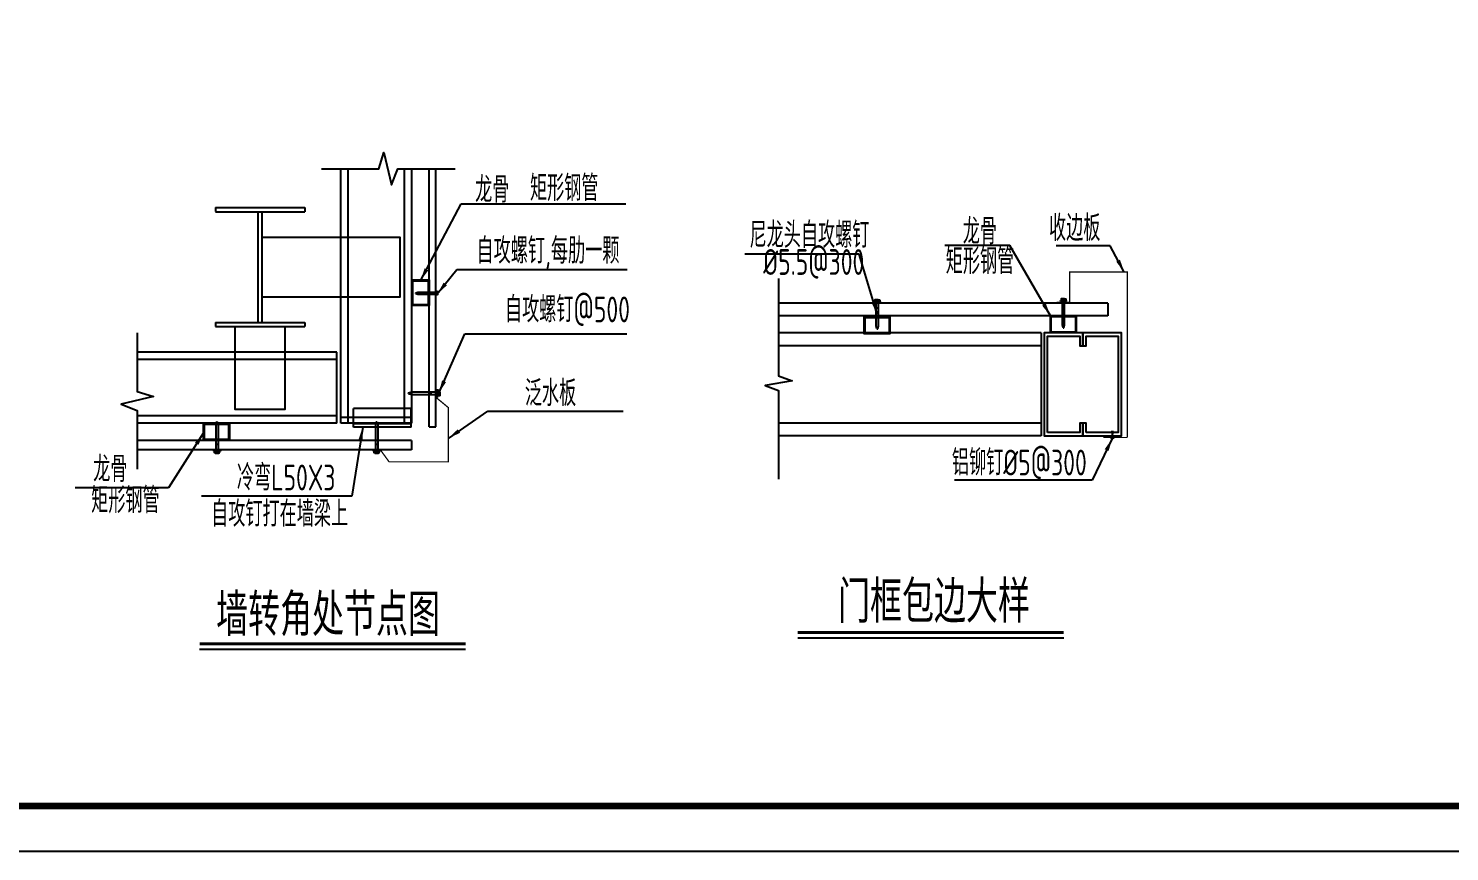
# Model space of a CAD drawing. Extents: x 177291 to 1288761, y 177638 to 322898.
# Drawn here: x 731542 to 764644, y 251928 to 271109 of the extents above; entities that cross this region are included whole.
import ezdxf

# ---------------------------------------------------------------- set-up
doc = ezdxf.new("R2010")
doc.units = 0
doc.header["$LTSCALE"] = 1000
for name, color, linetype in [('8', 3, 'Continuous'), ('AXIS', 3, 'Continuous'), ('E_LINE', 7, 'Continuous'), ('GZ', 50, 'Continuous'), ('LT', 27, 'Continuous'), ('PUB_TEXT', 7, 'Continuous'), ('PUB_TITLE', 4, 'Continuous'), ('TEXT', 7, 'Continuous'), ('粗实线', 2, 'Continuous')]:
    doc.layers.add(name, color=color, linetype=linetype)
doc.styles.add('_TCH_DIM_T3', font='SIMPLEX', dxfattribs={"width": 0.705882, "bigfont": 'GBCBIG'})
doc.styles.add('C', font='tssdeng.shx', dxfattribs={"height": 3, "bigfont": 'tssdchn.shx'})
doc.styles.add('标准字体', font='tssdeng.shx', dxfattribs={"width": 0.7, "bigfont": 'tssdchn.shx'})
doc.dimstyles.new('TCH-200-1', dxfattribs={"dimtxt": 595, "dimasz": 200, "dimexe": 500, "dimexo": 600, "dimgap": 252.5, "dimtad": 1, "dimdec": 0, "dimzin": 0, "dimdsep": 46, "dimtxsty": '_TCH_DIM_T3', "dimblk": 'ARCHTICK', "dimcen": 0.09, "dimclrd": 3, "dimclre": 3, "dimclrt": 7, "dimazin": 2, "dimtfac": 1, "dimtdec": 0, "dimtix": 1, "dimtmove": 2, "dimatfit": 3, "dimfxl": 1, "dimtolj": 1, "dimtzin": 0, "dimarcsym": 0})

# ---------------------------------------------------------------- blocks, each defined once
blk = doc.blocks.new('_ArchTick')
at = {"color": 0, "linetype": 'ByBlock', "const_width": 0.4}
blk.add_lwpolyline([(-0.5, -0.5), (0.5, 0.5)], dxfattribs=at)
blk = doc.blocks.new('*X333')
at = {"color": 0}
for p, q in [((903710.7, -307545.5), (903713.7, -307542.6)), ((903710.7, -307554.3), (903716.7, -307548.3)), ((903710.7, -307563.2), (903716.7, -307557.2)), ((903710.7, -307572), (903716.7, -307566)), ((903710.7, -307580.9), (903716.7, -307574.9)), ((903710.7, -307589.7), (903716.7, -307583.7)), ((903710.7, -307598.5), (903716.7, -307592.5)), ((903712.2, -307606), (903716.1, -307602))]:
    blk.add_line(p, q, dxfattribs=at)
blk = doc.blocks.new('AUDIT_I_040821143925-1')
at = {"linetype": 'Continuous', "ltscale": 20, "xscale": -0.899999999919668, "yscale": 0.8999999999068677, "zscale": 0.9, "rotation": 269.9996944201824}
blk.add_blockref('*X333', (276843.2, -813343.8), dxfattribs=at)
blk = doc.blocks.new('GD')
at = {"linetype": 'Continuous', "ltscale": 20}
for p, q in [((0, 1.3), (15, 3.6)), ((0, -1.3), (0, 1.3)), ((15, 3.6), (137.5, 3.6)), ((108.1, -3.6), (108.1, 3.6)), ((137.5, -9.7), (137.5, 9.7)), ((137.5, 9.7), (140.8, 9.7)), ((140.8, -9.7), (140.8, 9.7)), ((148.5, 7.5), (140.8, 7.5)), ((148.5, 3.4), (140.8, 3.4)), ((150, -5.5), (150, 5.4)), ((0, -1.3), (15, -3.6)), ((15, -3.6), (137.5, -3.6)), ((137.5, -9.7), (140.8, -9.7)), ((148.5, -3.4), (140.8, -3.4)), ((148.5, -7.5), (140.8, -7.5))]:
    blk.add_line(p, q, dxfattribs=at)
blk.add_ellipse((148.5, 5.4), major_axis=(0, 2.08), ratio=0.698493, start_param=3.141597, end_param=6.28319, dxfattribs=at)
at = {"linetype": 'Continuous', "ltscale": 20, "extrusion": (0, 0, -1)}
for centre, major_axis, ratio, start_param, end_param in [((148.5, 0), (0, 3.37), 0.429967, -0.000017, 3.141602), ((148.5, -5.5), (0, 2.08), 0.698493, -0.000005, 3.141588)]:
    blk.add_ellipse(centre, major_axis=major_axis, ratio=ratio, start_param=start_param, end_param=end_param, dxfattribs=at)
at = {"layer": 'PUB_TEXT', "xscale": 1.825602383585646, "yscale": 1.341960000107064, "zscale": 1.34196}
blk.add_blockref('AUDIT_I_040821143925-1', (0, 0), dxfattribs=at)
blk = doc.blocks.new('MD')
at = {"linetype": 'Continuous', "ltscale": 20}
blk.add_hatch(color=256, dxfattribs=at).paths.add_polyline_path([(8.6, -7.8), (8.6, -2.6), (-13.3, -4.2), (-13.2, 4.1), (8.6, 2.4), (8.6, 7.6, -0.696305)])
blk = doc.blocks.new('$五金$00000002')
at = {"layer": 'E_LINE'}
blk.add_blockref('MD', (-0.4, 0.1, 0), dxfattribs=at)

msp = doc.modelspace()

# ---------------------------------------------------------------- linework, layer by layer
for p, q in [((740873.27, 261821.91), (740873.27, 267839.75)), ((741028.72, 261821.91), (741028.72, 267839.75)), ((756684.91, 264703.93), (749016.67, 264703.93)), ((756684.91, 264703.93), (756684.91, 264413.91)), ((756684.91, 264413.91), (749016.67, 264413.91)), ((740467.57, 261509.55), (734076.46, 261509.55)), ((740467.57, 261509.55), (740467.57, 261292.04)), ((740873.27, 261821.91), (741028.72, 261821.91)), ((740467.57, 261292.04), (734076.46, 261292.04))]:
    msp.add_line(p, q)
at = {"color": 3}
for p, q in [((740456.26, 262255.46), (739113.96, 262255.46)), ((739113.96, 261817.51), (739113.96, 262255.46)), ((740456.26, 261817.66), (740456.26, 262255.46)), ((740456.26, 261893.64), (739113.96, 261893.49)), ((740456.26, 261817.66), (739113.96, 261817.51))]:
    msp.add_line(p, q, dxfattribs=at)
at = {"color": 1, "const_width": 30}
for points in [[(757137.63, 261577.01), (757137.63, 265432.31), (755795.25, 265432.31), (755795.25, 264729.18), (755495.32, 264729.18)], [(739568.34, 261275.73), (739749.3, 261275.73), (739942.33, 261010.14), (741322.69, 261010.14), (741322.69, 262273.78), (741045.22, 262503.15), (741045.22, 262708.38)], [(757137.63, 261577.01), (756577.49, 261577.01)]]:
    msp.add_lwpolyline(points, dxfattribs=at)
at = {"layer": '8', "color": 1, "linetype": 'Continuous', "ltscale": 0.2}
msp.add_line((740473.7, 262041.33), (738816.36, 262041.54), dxfattribs=at)
at = {"layer": 'GZ'}
for p, q in [((735895.86, 266932.47), (737978.29, 266932.47)), ((735895.86, 266838.72), (737978.29, 266838.72)), ((735897.16, 266933.24), (735897.16, 266842.69)), ((736890.2, 264257.63), (736890.2, 266838.72)), ((736983.95, 264257.63), (736983.95, 266838.72)), ((737985.86, 266835.15), (737985.86, 266933.24)), ((735895.86, 264257.63), (737978.29, 264257.63)), ((735895.86, 264257.63), (735895.86, 264163.88)), ((735895.86, 264163.88), (737978.29, 264163.88)), ((737985.86, 264160.31), (737985.86, 264258.4))]:
    msp.add_line(p, q, dxfattribs=at)
for points in [[(736983.95, 266248.39), (740196.34, 266248.39), (740196.34, 264849.17), (736983.95, 264849.17)], [(736358.29, 264163.88), (737515.86, 264163.88), (737515.86, 262225.89), (736358.29, 262225.89)]]:
    msp.add_lwpolyline(points, close=True, dxfattribs=at)
at = {"layer": 'LT'}
for p, q in [((738816.37, 261909.04), (738815.36, 267839.75)), ((738989.01, 261909.02), (738988, 267839.75)), ((740301.03, 261908.85), (740300.06, 267839.75)), ((740473.7, 261908.83), (740472.7, 267839.75)), ((755128.84, 264013.91), (749016.67, 264013.91)), ((755128.84, 264013.91), (755128.84, 261614.51)), ((738725.1, 263566.38), (734076.46, 263567.14)), ((738725.3, 261909.04), (738725.1, 263566.38)), ((755128.84, 263713.98), (749016.67, 263713.98)), ((738725.12, 263393.74), (734076.46, 263394.5)), ((738725.28, 262081.69), (734076.46, 262082.45)), ((738725.3, 261909.05), (734076.46, 261909.81)), ((740473.7, 261908.83), (738816.37, 261909.04)), ((755128.84, 261914.43), (749016.67, 261914.43)), ((755128.84, 261614.51), (749016.67, 261614.51))]:
    msp.add_line(p, q, dxfattribs=at)
for points in [[(738365.36, 267839.75), (738815.36, 267839.75), (739700.04, 267839.75), (739820.04, 268214.75), (739997.52, 267465.69), (740144.04, 267839.75), (741028.72, 267839.75), (741478.72, 267839.75)], [(749016.67, 265279.94), (749016.67, 263012.15), (749331.6, 262897.53), (748701.75, 262786.47), (749016.67, 262674.74), (749016.67, 260606.09)], [(734076.46, 264017.14), (734076.46, 263567.14), (734076.46, 262651.59), (734451.46, 262531.59), (733702.4, 262354.12), (734076.46, 262207.59), (734076.46, 261292.04), (734076.46, 260842.04)]]:
    msp.add_lwpolyline(points, dxfattribs=at)
for points in [[(740473.27, 265249.1), (740873.27, 265249.1), (740873.27, 264649.1), (740473.27, 264649.1)], [(740493.27, 265229.1), (740853.27, 265229.1), (740853.27, 264669.1), (740493.27, 264669.1)], [(751609.95, 264392.31), (751609.95, 263992.31), (751009.95, 263992.31), (751009.95, 264392.31)], [(751589.95, 264372.31), (751589.95, 264012.31), (751029.95, 264012.31), (751029.95, 264372.31)], [(755947.14, 264413.91), (755947.14, 264013.91), (755347.14, 264013.91), (755347.14, 264413.91)], [(755927.14, 264393.91), (755927.14, 264033.91), (755367.14, 264033.91), (755367.14, 264393.91)], [(755278.8, 261689.49), (755278.8, 263938.92), (756028.62, 263938.92), (756028.62, 263713.98), (756103.6, 263713.98), (756103.6, 264013.91), (755203.82, 264013.91), (755203.82, 261614.51), (756103.6, 261614.51), (756103.6, 261914.43), (756028.62, 261914.43), (756028.62, 261689.49)], [(756178.58, 261689.49), (756178.58, 261914.43), (756103.6, 261914.43), (756103.6, 261614.51), (757003.37, 261614.51), (757003.37, 264013.91), (756103.6, 264013.91), (756103.6, 263713.98), (756178.58, 263713.98), (756178.58, 263938.92), (756928.39, 263938.92), (756928.39, 261689.49)], [(736223.53, 261909.55), (736223.53, 261509.55), (735623.53, 261509.55), (735623.53, 261909.55)], [(736203.53, 261889.55), (736203.53, 261529.55), (735643.53, 261529.55), (735643.53, 261889.55)]]:
    msp.add_lwpolyline(points, close=True, dxfattribs=at)
at = {"layer": 'PUB_TEXT', "color": 3}
for p, q in [((749463.14, 256905.41), (755657.83, 256905.41)), ((735527.9, 256643.28), (741722.59, 256643.28))]:
    msp.add_line(p, q, dxfattribs=at)
at = {"layer": 'PUB_TEXT', "color": 3, "const_width": 70.88}
for points in [[(749463.14, 257032.15), (755657.83, 257032.15)], [(735527.9, 256770.02), (741722.59, 256770.02)]]:
    msp.add_lwpolyline(points, dxfattribs=at)
at = {"layer": 'PUB_TITLE'}
msp.add_lwpolyline([(688720.42, 314928.34), (777917.79, 314928.34), (777917.79, 251928.06), (688720.42, 251928.06)], close=True, dxfattribs=at)
at = {"layer": 'PUB_TITLE', "const_width": 159.09}
msp.add_lwpolyline([(691371.95, 252988.67), (691371.95, 313867.73), (776857.18, 313867.73), (776857.18, 252988.67)], close=True, dxfattribs=at)

# ---------------------------------------------------------------- block references
at = {"layer": 'PUB_TEXT'}
for p, xscale, yscale, zscale in [((740564.64, 264939.39), 3.374662497866666, 5.624437499995111, 5.624437499999999), ((740397.99, 262610.12), 4.859513996927999, 8.099189999992959, 8.099189999999998)]:
    msp.add_blockref('GD', p, dxfattribs=dict(at, xscale=xscale, yscale=yscale, zscale=zscale))
for p, xscale, yscale, zscale, rotation in [((751314.06, 264111.82), -4.498875000688713, 7.49812500004191, 7.498125000000007, 270), ((755651.26, 264133.41), -4.498875000688713, 7.49812500004191, 7.498125000000007, 270), ((735933.86, 261944), 4.859513996927999, 8.099189999992959, 8.099189999999998, 270.0000000000087), ((739652.79, 261944), 4.859513996927999, 8.099189999992959, 8.099189999999998, 270.0000000000087)]:
    msp.add_blockref('GD', p, dxfattribs=dict(at, xscale=xscale, yscale=yscale, zscale=zscale, rotation=rotation))
at = {"layer": '粗实线', "xscale": 7.49812500004191, "yscale": 7.49812500004191, "zscale": 7.498125000000007, "rotation": 270}
msp.add_blockref('$五金$00000002', (756791.18, 261634.11), dxfattribs=at)

# ---------------------------------------------------------------- texts
at = {"layer": 'TEXT'}
for s, height, style, width, p in [('龙骨', 600, '标准字体', 0.7, (741945.77, 267051.73)), ('矩形钢管', 600, '标准字体', 0.7, (743224.25, 267088.01)), ('收边板', 600, '标准字体', 0.7, (755314.24, 266157.09)), ('尼龙头自攻螺钉', 600, '标准字体', 0.7, (748338.2, 265995.41, 114.72)), ('龙骨', 600, '标准字体', 0.7, (753304.64, 266079.61)), ('自攻螺钉,每肋一颗', 600, '标准字体', 0.7, (741979.37, 265629.17)), ('%%C5.5@300', 600, '标准字体', 0.7, (748657.16, 265365.88, 114.72)), ('矩形钢管', 600, '标准字体', 0.7, (752907.8, 265383.63)), ('自攻螺钉@500', 600, '标准字体', 0.7, (742641.44, 264260.92)), ('泛水板', 600, '标准字体', 0.7, (743104.13, 262308.92)), ('龙骨', 600, '标准字体', 0.7, (733051.06, 260540.48)), ('铝铆钉%%C5@300', 600, '标准字体', 0.7, (753051.86, 260692.96)), ('冷弯L50X3', 600, '标准字体', 0.7, (736397.72, 260343.6)), ('矩形钢管', 600, '标准字体', 0.7, (733003.1, 259813.93)), ('自攻钉打在墙梁上', 600, '标准字体', 0.7, (735797.11, 259499.59)), ('门框包边大样', 980, 'C', 0.8, (750400.27, 257258.17, -15046.45)), ('墙转角处节点图', 980, 'C', 0.8, (735914.09, 256954.01, -15046.45))]:
    msp.add_text(s, height=height, dxfattribs=dict(at, style=style, width=width)).set_placement(p)

# ---------------------------------------------------------------- leaders
at = {"layer": 'AXIS'}
for points in [[(740673.27, 265229.1), (741620.57, 267020.7), (745460.25, 267020.7)], [(751312.32, 264446.62), (750892.45, 265848.01), (748229.22, 265848.01)], [(755347.14, 264413.91), (754399.85, 266048.58), (752885.75, 266048.58)], [(757065.94, 265432.31), (756738.13, 266039.97), (755477.86, 266039.97)], [(741065.95, 264920.42), (741517.44, 265489.73), (745489.3, 265489.73)], [(741101.21, 262611.81), (741709.07, 263991.55), (745481.78, 263991.55)], [(741322.69, 261556.93), (742241.43, 262189.69), (745394.71, 262189.69)], [(735623.53, 261686.65), (734808.03, 260403.16), (732632.25, 260403.16)], [(739328.16, 261817.53), (739072.51, 260211.74), (735570.65, 260211.74)], [(756787.28, 261553.12), (756316.06, 260580.47), (753109.42, 260580.47)]]:
    msp.add_leader(points, dimstyle='TCH-200-1', override={"dimasz": 300}, dxfattribs=at)

doc.saveas('drawing.dxf')
